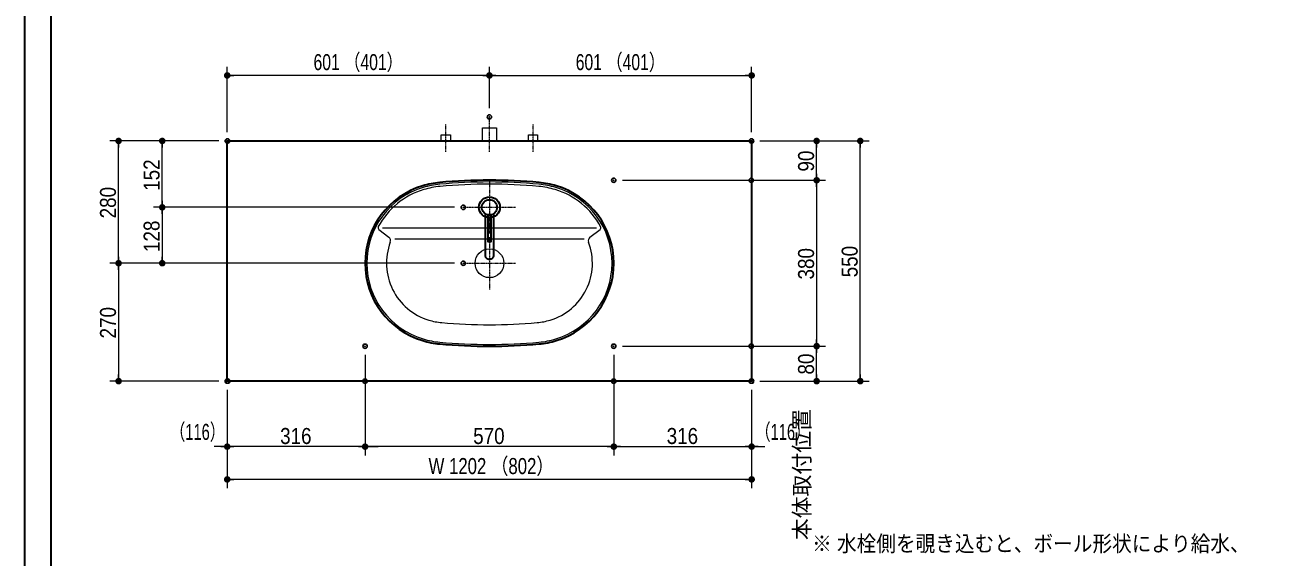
# Model space of a CAD drawing. Units: millimetres, scale not verified. Extents: x -6062 to 6062, y -3045 to 3045.
# Drawn here: x -5788 to -2944, y -773 to 446 of the extents above; entities that cross this region are included whole.
import ezdxf
from ezdxf.enums import TextEntityAlignment as Align

# ---------------------------------------------------------------- set-up
doc = ezdxf.new("R2010")
doc.units = ezdxf.units.MM
doc.header["$LTSCALE"] = 20
doc.header["$PDMODE"] = 32
doc.header["$PDSIZE"] = 10
doc.linetypes.add('USER2', pattern=[2.91, 1.76, -0.4, 0.35, -0.4])
for name, color, linetype, lineweight in [('0-0_1図面枠', 7, 'Continuous', 20), ('0-1_2寸法-2', 7, 'Continuous', 15), ('0-2_0', 7, 'Continuous', 25), ('0-4_2寸法-1', 7, 'Continuous', 15), ('0-5_5ボウル・キャビネット', 7, 'Continuous', 15), ('0-6_2寸法-3', 7, 'Continuous', 15), ('0-8_4給排水', 7, 'Continuous', 30)]:
    doc.layers.add(name, color=color, linetype=linetype, lineweight=lineweight)
doc.layers.add('0-3_Defpoints', color=7, linetype='Continuous')
doc.styles.add('ＭＳ Ｐゴシック', font='')
doc.styles.get('ＭＳ Ｐゴシック').set_extended_font_data('MS PGothic')

# ---------------------------------------------------------------- blocks, each defined once
blk = doc.blocks.new('グループ-2')
at = {"layer": '0-0_1図面枠', "lineweight": 35}
blk.add_lwpolyline([(-80000, 55400), (80000, 55400), (80000, -55400), (-80000, -55400)], close=True, dxfattribs=at)
blk = doc.blocks.new('図面枠')
at = {"layer": '0-0_1図面枠'}
blk.add_blockref('グループ-2', (0, 0), dxfattribs=at)
blk = doc.blocks.new('_Dot')
at = {"layer": '0-2_0'}
blk.add_line((-10, 0), (-20, 0), dxfattribs=at)
for points in [[(0, 0), (-10, 0), (-9.92, 1.25)], [(0, 0), (-9.92, -1.25), (-10, 0)], [(0, 0), (-9.92, 1.25), (-9.69, 2.49)], [(0, 0), (-9.69, -2.49), (-9.92, -1.25)], [(0, 0), (-9.69, 2.49), (-9.3, 3.68)], [(0, 0), (-9.3, -3.68), (-9.69, -2.49)], [(0, 0), (-9.3, 3.68), (-8.76, 4.82)], [(0, 0), (-8.76, -4.82), (-9.3, -3.68)], [(0, 0), (-8.76, 4.82), (-8.09, 5.88)], [(0, 0), (-8.09, -5.88), (-8.76, -4.82)], [(0, 0), (-8.09, 5.88), (-7.29, 6.85)], [(0, 0), (-7.29, -6.85), (-8.09, -5.88)], [(0, 0), (-7.29, 6.85), (-6.37, 7.71)], [(0, 0), (-6.37, -7.71), (-7.29, -6.85)], [(0, 0), (-6.37, 7.71), (-5.36, 8.44)], [(0, 0), (-5.36, -8.44), (-6.37, -7.71)], [(0, 0), (-5.36, 8.44), (-4.26, 9.05)], [(0, 0), (-4.26, -9.05), (-5.36, -8.44)], [(0, 0), (-4.26, 9.05), (-3.09, 9.51)], [(0, 0), (-3.09, -9.51), (-4.26, -9.05)], [(0, 0), (-3.09, 9.51), (-1.87, 9.82)], [(0, 0), (-1.87, -9.82), (-3.09, -9.51)], [(0, 0), (-1.87, 9.82), (-0.63, 9.98)], [(0, 0), (-0.63, -9.98), (-1.87, -9.82)], [(0, 0), (-0.63, 9.98), (0.63, 9.98)], [(0, 0), (0.63, -9.98), (-0.63, -9.98)], [(0, 0), (0.63, 9.98), (1.87, 9.82)], [(0, 0), (1.87, 9.82), (3.09, 9.51)], [(0, 0), (3.09, 9.51), (4.26, 9.05)], [(0, 0), (4.26, 9.05), (5.36, 8.44)], [(0, 0), (5.36, 8.44), (6.37, 7.71)], [(0, 0), (6.37, 7.71), (7.29, 6.85)], [(0, 0), (7.29, 6.85), (8.09, 5.88)], [(0, 0), (8.09, 5.88), (8.76, 4.82)], [(0, 0), (8.76, 4.82), (9.3, 3.68)], [(0, 0), (9.3, 3.68), (9.69, 2.49)], [(0, 0), (9.69, 2.49), (9.92, 1.25)], [(0, 0), (9.92, 1.25), (10, 0)], [(0, 0), (1.87, -9.82), (0.63, -9.98)], [(0, 0), (3.09, -9.51), (1.87, -9.82)], [(0, 0), (4.26, -9.05), (3.09, -9.51)], [(0, 0), (5.36, -8.44), (4.26, -9.05)], [(0, 0), (6.37, -7.71), (5.36, -8.44)], [(0, 0), (7.29, -6.85), (6.37, -7.71)], [(0, 0), (8.09, -5.88), (7.29, -6.85)], [(0, 0), (8.76, -4.82), (8.09, -5.88)], [(0, 0), (9.3, -3.68), (8.76, -4.82)], [(0, 0), (9.69, -2.49), (9.3, -3.68)], [(0, 0), (9.92, -1.25), (9.69, -2.49)], [(0, 0), (10, 0), (9.92, -1.25)]]:
    blk.add_solid(points, dxfattribs=at)
blk = doc.blocks.new('グループ-12')
at = {"layer": '0-0_1図面枠', "lineweight": 30}
blk.add_line((-78800, 41000), (-78800, -48600), dxfattribs=at)
blk = doc.blocks.new('グループ-28')
at = {"layer": '0-5_5ボウル・キャビネット'}
for p, q in [((-63768.9, -451.3), (-63308.3, -807.4)), ((-53796.2, -400), (-63603.8, -400)), ((-54091.7, -807.4), (-53631.1, -451.3)), ((-54358.2, -900), (-63041.8, -900))]:
    blk.add_line(p, q, dxfattribs=at)
at = {"layer": '0-5_5ボウル・キャビネット', "lineweight": 30}
for centre, radius, start, end in [((-58700, -23200), 25000, 84.77069, 95.22931), ((-60700, -2000), 3700, 106.66186, 253.33814), ((-60614, -2287.4), 4000, 95.22931, 106.66186), ((-56786, -2287.4), 4000, 73.33814, 84.77069), ((-56700, -2000), 3700, 286.66186, 73.33814), ((-60614, -1712.6), 4000, 253.33814, 264.77069), ((-56786, -1712.6), 4000, 275.22931, 286.66186), ((-58700, 19200), 25000, 264.77069, 275.22931)]:
    blk.add_arc(centre, radius, start, end, dxfattribs=at)
at = {"layer": '0-5_5ボウル・キャビネット'}
for centre, radius, start, end in [((-58700, -23200), 24920, 84.77069, 95.22931), ((-60700, -2000), 3620, 106.66186, 253.33814), ((-60700, -2000), 3520, 106.66186, 151.57825), ((-60614, -2287.4), 3920, 95.22931, 106.66186), ((-60614, -2287.4), 3820, 95.22931, 106.66186), ((-58700, -23200), 24820, 84.77069, 95.22931), ((-56786, -2287.4), 3820, 73.33814, 84.77069), ((-56786, -2287.4), 3920, 73.33814, 84.77069), ((-56700, -2000), 3520, 28.42175, 73.33814), ((-56700, -2000), 3620, 286.66186, 73.33814), ((-63707.8, -372.2), 100, 151.57825, 232.29181), ((-53692.2, -372.2), 100, 307.70819, 28.42175), ((-60700, -2000), 2720, 159.25408, 253.33814), ((-63430.7, -965.7), 200, 339.25408, 52.29181), ((-56700, -2000), 2720, 286.66186, 20.74592), ((-53969.3, -965.7), 200, 127.70819, 200.74592), ((-60614, -1712.6), 3020, 253.33814, 264.77069), ((-58700, 19200), 24020, 264.77069, 275.22931), ((-56786, -1712.6), 3020, 275.22931, 286.66186), ((-60614, -1712.6), 3920, 253.33814, 264.77069), ((-58700, 19200), 24920, 264.77069, 275.22931), ((-56786, -1712.6), 3920, 275.22931, 286.66186)]:
    blk.add_arc(centre, radius, start, end, dxfattribs=at)
blk = doc.blocks.new('グループ-29')
at = {"layer": '0-5_5ボウル・キャビネット', "linetype": 'USER2'}
for p, q in [((-58700, -800), (-58700, -3200)), ((-59900, -2000), (-57500, -2000))]:
    blk.add_line(p, q, dxfattribs=at)
at = {"layer": '0-5_5ボウル・キャビネット'}
blk.add_circle((-58700, -2000), 660, dxfattribs=at)
blk = doc.blocks.new('グループ-34')
at = {"layer": '0-8_4給排水', "linetype": 'USER2', "lineweight": 15}
blk.add_line((-58700, 3100), (-58700, 4700), dxfattribs=at)
at = {"layer": '0-8_4給排水', "lineweight": 15}
blk.add_lwpolyline([(-59020, 3600), (-59020, 4200), (-58380, 4200), (-58380, 3600)], dxfattribs=at)
blk = doc.blocks.new('止水栓_平面_W100')
at = {"layer": '0-8_4給排水', "linetype": 'USER2', "lineweight": 15}
for p, q in [((-2000, -500), (-2000, 780)), ((2000, -500), (2000, 780))]:
    blk.add_line(p, q, dxfattribs=at)
at = {"layer": '0-8_4給排水', "lineweight": 15}
for points in [[(-2210, 0), (-2210, 280), (-1790, 280), (-1790, 0)], [(1790, 0), (1790, 280), (2210, 280), (2210, 0)]]:
    blk.add_lwpolyline(points, dxfattribs=at)
blk = doc.blocks.new('グループ-41')
at = {"layer": '0-8_4給排水', "linetype": 'USER2', "lineweight": 15}
for p, q in [((-58700, 1760), (-58700, -640)), ((-59900, 560), (-57500, 560))]:
    blk.add_line(p, q, dxfattribs=at)
at = {"layer": '0-8_4給排水'}
for points in [[(-58900, 272.8), (-58900, -1657.1), (-58899.2, -1670.8), (-58896.7, -1685), (-58892.3, -1699.2), (-58886, -1713.5), (-58877.7, -1727.4), (-58867.4, -1740.9), (-58855.3, -1753.6), (-58841.4, -1765.4), (-58826.1, -1776), (-58809.4, -1785.3), (-58791.9, -1793.2), (-58773.6, -1799.5), (-58755, -1804.4), (-58736.4, -1807.7), (-58718, -1809.7), (-58700, -1810.3), (-58682, -1809.7), (-58663.6, -1807.7), (-58645, -1804.4), (-58626.4, -1799.5), (-58608.1, -1793.2), (-58590.6, -1785.3), (-58573.9, -1776), (-58558.6, -1765.4), (-58544.7, -1753.6), (-58532.6, -1740.9), (-58522.3, -1727.4), (-58514, -1713.5), (-58507.7, -1699.2), (-58503.3, -1685), (-58500.8, -1670.8), (-58500, -1657.1), (-58500, 272.8)], [(-58780, 219.3), (-58780, -1000), (-58620, -1000), (-58620, 219.3)]]:
    blk.add_lwpolyline(points, dxfattribs=at)
for radius in [480, 350]:
    blk.add_circle((-58700, 560), radius, dxfattribs=at)

msp = doc.modelspace()

# ---------------------------------------------------------------- linework, layer by layer
at = {"layer": '0-1_2寸法-2'}
for p, q in [((-5323.5, -390), (-5323.5, -540)), ((-5007.5, -390), (-5007.5, -540)), ((-4437.5, -390), (-4437.5, -540)), ((-4121.5, -390), (-4121.5, -540)), ((-5338.51, -520), (-5353.51, -520)), ((-5007.5, -520), (-5323.5, -520)), ((-4992.49, -520), (-4977.49, -520)), ((-4452.51, -520), (-4467.51, -520)), ((-4437.5, -520), (-4121.5, -520)), ((-4106.49, -520), (-4091.49, -520))]:
    msp.add_line(p, q, dxfattribs=at)
at = {"layer": '0-3_Defpoints'}
for p in [(-5323.5, 330), (-4121.5, 330), (-4722.5, 235), (-5572.5, 180), (-5472.5, 180), (-5323.5, 180), (-5322.5, 180), (-4122.5, 180), (-4121.5, 180), (-3972.5, 180), (-3972.5, 180), (-3872.5, 180), (-4437.5, 90), (-4122.5, 90), (-4782.5, 28), (-5472.5, -100), (-4782.5, -100), (-5007.5, -290), (-4437.5, -290), (-4437.5, -290), (-4122.5, -290), (-3972.5, -290), (-3972.5, -290), (-5572.5, -370), (-5323.5, -370), (-5322.5, -370), (-5007.5, -370), (-4437.5, -370), (-4122.5, -370), (-4121.5, -370), (-3972.5, -370), (-5323.5, -520), (-5323.5, -520), (-5007.5, -520), (-4121.5, -520), (-4121.5, -520), (-5323.5, -595)]:
    msp.add_point(p, dxfattribs=at)
at = {"layer": '0-4_2寸法-1'}
for p, q in [((-5323.5, 200), (-5323.5, 350)), ((-4722.5, 255), (-4722.5, 350)), ((-4722.5, 255), (-4722.5, 350)), ((-4121.5, 200), (-4121.5, 350)), ((-4737.51, 330), (-5308.49, 330)), ((-4707.49, 330), (-4136.51, 330)), ((-5492.5, 180), (-5592.5, 180)), ((-5342.5, 180), (-5492.5, 180)), ((-4102.5, 180), (-3952.5, 180)), ((-3952.5, 180), (-3852.5, 180)), ((-5572.5, -84.99), (-5572.5, 164.99)), ((-5472.5, 43.01), (-5472.5, 164.99)), ((-3972.5, 105.01), (-3972.5, 164.99)), ((-3872.5, -354.99), (-3872.5, 164.99)), ((-4417.5, 90), (-3952.5, 90)), ((-4102.5, 90), (-3952.5, 90)), ((-3972.5, 74.99), (-3972.5, -274.99)), ((-4802.5, 28), (-5492.5, 28)), ((-4802.5, 28), (-5492.5, 28)), ((-5472.5, 12.99), (-5472.5, -84.99)), ((-5492.5, -100), (-5592.5, -100)), ((-5492.5, -100), (-5592.5, -100)), ((-4802.5, -100), (-5492.5, -100)), ((-5572.5, -115.01), (-5572.5, -354.99)), ((-5007.5, -310), (-5007.5, -540)), ((-4437.5, -310), (-4437.5, -540)), ((-4417.5, -290), (-3952.5, -290)), ((-4102.5, -290), (-3952.5, -290)), ((-3972.5, -354.99), (-3972.5, -305.01)), ((-5342.5, -370), (-5592.5, -370)), ((-5323.5, -390), (-5323.5, -540)), ((-5007.5, -390), (-5007.5, -540)), ((-4437.5, -390), (-4437.5, -540)), ((-4121.5, -390), (-4121.5, -540)), ((-4102.5, -370), (-3952.5, -370)), ((-3952.5, -370), (-3852.5, -370)), ((-5323.5, -540), (-5323.5, -615)), ((-5022.51, -520), (-5308.49, -520)), ((-4452.51, -520), (-4992.49, -520)), ((-4422.49, -520), (-4136.51, -520)), ((-4121.5, -540), (-4121.5, -615)), ((-4136.51, -595), (-5308.49, -595))]:
    msp.add_line(p, q, dxfattribs=at)
at = {"layer": '0-5_5ボウル・キャビネット', "lineweight": 30}
msp.add_lwpolyline([(-5323.5, 180), (-4121.5, 180), (-4121.5, -370), (-5323.5, -370)], close=True, dxfattribs=at)

# ---------------------------------------------------------------- block references
at = {"layer": '0-0_1図面枠', "xscale": 0.05, "yscale": 0.05}
for name in ['図面枠', 'グループ-12']:
    msp.add_blockref(name, (-1787.5, 0), dxfattribs=at)
at = {"layer": '0-1_2寸法-2', "xscale": 0.7503418, "yscale": 0.7503418}
for p in [(-5323.5, -520), (-4437.5, -520)]:
    msp.add_blockref('_Dot', p, dxfattribs=at)
at = {"layer": '0-1_2寸法-2', "xscale": 0.7503418, "yscale": 0.7503418, "rotation": 180}
for p in [(-5007.5, -520), (-4121.5, -520)]:
    msp.add_blockref('_Dot', p, dxfattribs=at)
at = {"layer": '0-4_2寸法-1', "xscale": 0.7503418, "yscale": 0.7503418}
for p, rotation in [((-5323.5, 330), 180), ((-4722.5, 330), 180), ((-5572.5, 180), 90), ((-5472.5, 180), 90), ((-3972.5, 180), 90), ((-3872.5, 180), 90), ((-3972.5, 90), 270), ((-3972.5, 90), 90), ((-5472.5, 28), 270), ((-5472.5, 28), 90), ((-5572.5, -100), 270), ((-5472.5, -100), 270), ((-5572.5, -100), 90), ((-3972.5, -290), 270), ((-3972.5, -290), 90), ((-5572.5, -370), 270), ((-3972.5, -370), 270), ((-3872.5, -370), 270), ((-5323.5, -520), 180), ((-5007.5, -520), 180), ((-4437.5, -520), 180), ((-5323.5, -595), 180)]:
    msp.add_blockref('_Dot', p, dxfattribs=dict(at, rotation=rotation))
for p in [(-4722.5, 330), (-4121.5, 330), (-5007.5, -520), (-4437.5, -520), (-4121.5, -520), (-4121.5, -595)]:
    msp.add_blockref('_Dot', p, dxfattribs=at)
at = {"layer": '0-5_5ボウル・キャビネット', "xscale": 0.05, "yscale": 0.05}
for name in ['グループ-28', 'グループ-29']:
    msp.add_blockref(name, (-1787.5, 0), dxfattribs=at)
at = {"layer": '0-8_4給排水', "xscale": 0.05, "yscale": 0.05}
for name, p in [('グループ-34', (-1787.5, 0)), ('止水栓_平面_W100', (-4722.5, 180)), ('グループ-41', (-1787.5, 0))]:
    msp.add_blockref(name, p, dxfattribs=at)

# ---------------------------------------------------------------- texts
at = {"layer": '0-1_2寸法-2', "style": 'ＭＳ Ｐゴシック'}
msp.add_text('本体取付位置', height=36.66, rotation=90, dxfattribs=at).set_placement((-3977.19, -734.14), align=Align.BOTTOM_LEFT)
at = {"layer": '0-1_2寸法-2', "style": 'ＭＳ Ｐゴシック', "width": 0.7}
for p in [(-5454.57, -515.51), (-4113, -515.51)]:
    msp.add_text('（116）', height=36.69, dxfattribs=at).set_placement(p, align=Align.BOTTOM_LEFT)
at = {"layer": '0-4_2寸法-1', "style": 'ＭＳ Ｐゴシック'}
for s, height, width, p in [('601 （401）', 36.66, 0.75, (-5125.7, 331.19)), ('601 （401）', 36.66, 0.75, (-4524.7, 331.19)), ('316', 36.66, 0.9, (-5202.29, -524.96)), ('570', 36.66, 0.9, (-4759.78, -524.96)), ('316', 36.66, 0.9, (-4316.29, -524.96)), ('W 1202 （802）', 36.69, 0.8, (-4862.07, -593.81))]:
    msp.add_text(s, height=height, dxfattribs=dict(at, width=width)).set_placement(p, align=Align.BOTTOM_LEFT)
at = {"layer": '0-4_2寸法-1', "style": 'ＭＳ Ｐゴシック', "width": 0.9}
for s, p in [('90', (-3967.54, 109.92)), ('152', (-5467.54, 65.78)), ('280', (-5567.54, 2.72)), ('128', (-5467.54, -74.33)), ('380', (-3967.54, -137.28)), ('550', (-3867.54, -132.28)), ('270', (-5567.54, -272.28)), ('80', (-3967.54, -354.88))]:
    msp.add_text(s, height=36.66, rotation=90, dxfattribs=at).set_placement(p, align=Align.BOTTOM_LEFT)
at = {"layer": '0-6_2寸法-3', "style": 'ＭＳ Ｐゴシック', "width": 0.9}
msp.add_text('※ 水栓側を覗き込むと、ボール形状により給水、', height=36.69, dxfattribs=at).set_placement((-3982.95, -771.31), align=Align.BOTTOM_LEFT)

doc.saveas('drawing.dxf')
